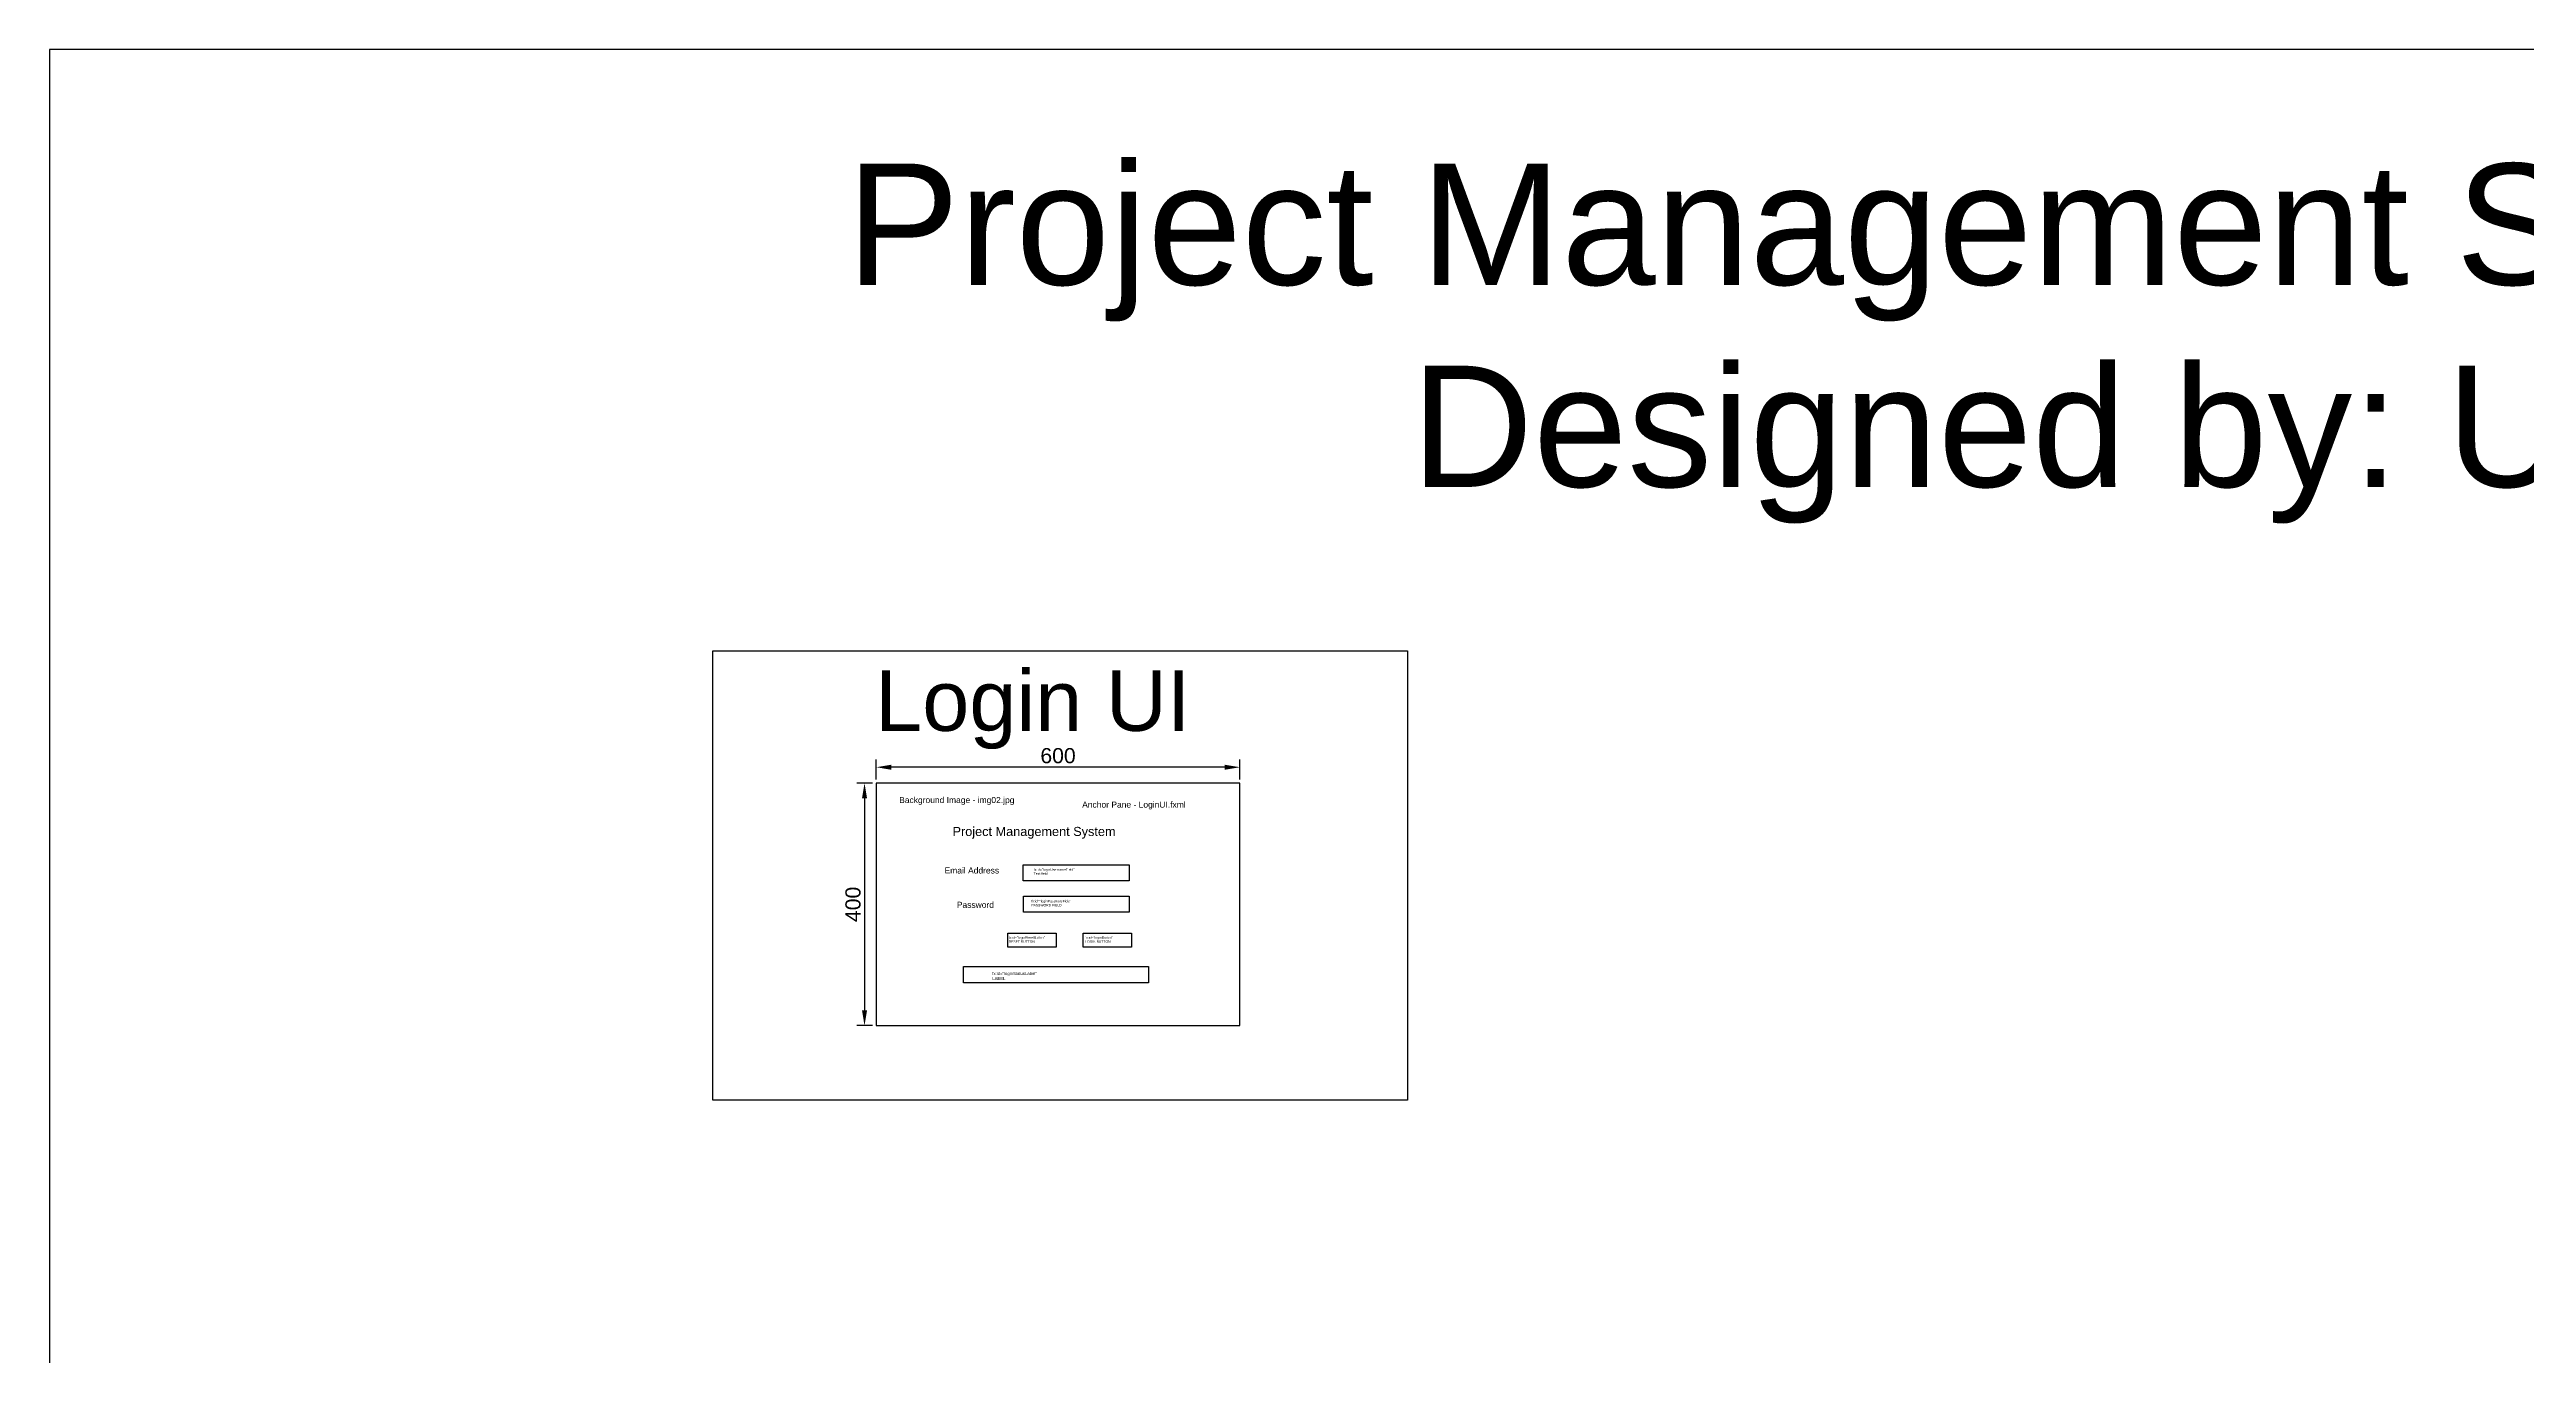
# Model space of a CAD drawing. Header units: millimetres. Extents: x 328 to 8502, y 24 to 4332.
# Drawn here: x 328 to 4415, y 2178 to 4332 of the extents above; entities that cross this region are included whole.
import ezdxf

# ---------------------------------------------------------------- set-up
doc = ezdxf.new("R2010")
doc.units = ezdxf.units.MM
doc.styles.add('Arial_3', font='', dxfattribs={"height": 3})
doc.styles.get("Standard").update_dxf_attribs({"font": ''})
doc.styles.get('Arial_3').set_extended_font_data('Arial')
doc.styles.get('Standard').set_extended_font_data('Arial')
doc.dimstyles.new('Decimal-25', dxfattribs={"dimscale": 10, "dimtxt": 2.5, "dimasz": 2.5, "dimexe": 1.25, "dimexo": 0.625, "dimtad": 1, "dimtxsty": 'Standard', "dimcen": 2.5, "dimadec": 0, "dimazin": 0, "dimtfac": 1, "dimtmove": 0, "dimatfit": 3, "dimfxl": 1, "dimarcsym": 0})

# ---------------------------------------------------------------- blocks, each defined once
blk = doc.blocks.new('*D2')
at = {"color": 0, "lineweight": -2, "transparency": 16777216}
for p, q in [((1692.1, 3128.4), (1692.1, 3161)), ((2267.1, 3148.5), (1717.1, 3148.5)), ((2292.1, 3128.4), (2292.1, 3161))]:
    blk.add_line(p, q, dxfattribs=at)
at = {"color": 0, "transparency": 16777216}
for points in [[(1717.1, 3152.6), (1717.1, 3144.3), (1692.1, 3148.5)], [(2267.1, 3152.6), (2267.1, 3144.3), (2292.1, 3148.5)]]:
    blk.add_solid(points, dxfattribs=at)
at = {"layer": 'Defpoints', "color": 0, "transparency": 16777216}
for p in [(1692.1, 3148.5), (1692.1, 3122.2), (2292.1, 3122.2)]:
    blk.add_point(p, dxfattribs=at)
at = {"color": 0, "transparency": 16777216, "insert": (1992.1, 3167.4), "char_height": 25, "attachment_point": 5}
blk.add_mtext('600', dxfattribs=at)
blk = doc.blocks.new('*D3')
at = {"color": 0, "lineweight": -2, "transparency": 16777216}
for p, q in [((1685.8, 3122.2), (1660.3, 3122.2)), ((1672.8, 3097.2), (1672.8, 2747.2)), ((1685.8, 2722.2), (1660.3, 2722.2))]:
    blk.add_line(p, q, dxfattribs=at)
at = {"color": 0, "transparency": 16777216}
for points in [[(1668.7, 3097.2), (1677, 3097.2), (1672.8, 3122.2)], [(1668.7, 2747.2), (1677, 2747.2), (1672.8, 2722.2)]]:
    blk.add_solid(points, dxfattribs=at)
at = {"layer": 'Defpoints', "color": 0, "transparency": 16777216}
for p in [(1692.1, 3122.2), (1672.8, 2722.2), (1692.1, 2722.2)]:
    blk.add_point(p, dxfattribs=at)
at = {"color": 0, "transparency": 16777216, "insert": (1653.9, 2922.2), "char_height": 25, "attachment_point": 5, "rotation": 90}
blk.add_mtext('400', dxfattribs=at)

msp = doc.modelspace()

# ---------------------------------------------------------------- linework, layer by layer
for points in [[(328.147, 23.738), (8501.699, 23.738), (8501.699, 4332.444), (328.147, 4332.444)], [(1422.713, 3340.642), (2568.805, 3340.642), (2568.805, 2599.056), (1422.713, 2599.056)], [(1692.055, 2722.156), (2292.055, 2722.156), (2292.055, 3122.156), (1692.055, 3122.156)], [(1934.556, 2987.701), (2109.715, 2987.701), (2109.715, 2961.255), (1934.556, 2961.255)], [(1935.255, 2935.668), (2109.284, 2935.668), (2109.284, 2909.614), (1935.255, 2909.614)], [(1909.371, 2874.835), (1988.774, 2874.835), (1988.774, 2851.691), (1909.371, 2851.691)], [(2033.769, 2874.835), (2113.172, 2874.835), (2113.172, 2851.691), (2033.769, 2851.691)], [(1835.923, 2819.951), (2141.625, 2819.951), (2141.625, 2792.839), (1835.923, 2792.839)]]:
    msp.add_lwpolyline(points, close=True)

# ---------------------------------------------------------------- texts
at = {"color": 1, "attachment_point": 1, "style": 'Arial_3'}
for s, width, insert, char_height in [('{\\fArial Unicode MS|b0|i0|c0|p2;Project Management System - - Java Project^J            Designed by: Umair Dada}', 5814.82077, (1642.991, 4144.283), 200), ('{\\fArial Unicode MS|b0|i0|c0|p2;Login UI}', 1394.49432, (1690.367, 3308.449), 100)]:
    msp.add_mtext_dynamic_manual_height_columns(s, width=width, gutter_width=15, heights=[0], dxfattribs=dict(at, insert=insert, char_height=char_height))
at = {"attachment_point": 1, "style": 'Arial_3'}
for s, width, insert, char_height in [('Background Image - img02.jpg', 258.16166, (1729.96, 3099.364), 10), ('{\\fArial Unicode MS|b0|i0|c0|p2;Anchor Pane - LoginUI.fxml}', 236.96725, (2031.94, 3091.857), 10), ('Project Management System', 344.64671, (1817.994, 3050.036), 15), ('Email Address', 120.2264, (1804.868, 2983.186), 10), ('fx:id="loginUsernameField"^JText field', 82.29592, (1951.978, 2981.646), 4), ('Password', 77.59146, (1825.101, 2926.517), 10), ('fx:id="loginPasswordField"^JPASSWORD FIELD', 82.29592, (1948, 2929.571), 4), ('fx:id="loginResetButton"^JRESET BUTTON', 82.29592, (1910.608, 2869.545), 4), ('fx:id="loginButton"^JLOGIN BUTTON', 82.29592, (2036.943, 2869.545), 4), ('fx:id="loginStatusLabel"^JLABEL', 208.43784, (1883.64, 2810.658), 5)]:
    msp.add_mtext_dynamic_manual_height_columns(s, width=width, gutter_width=15, heights=[0], dxfattribs=dict(at, insert=insert, char_height=char_height))

# ---------------------------------------------------------------- dimensions: what is measured, and where the dimension line sits
at = {"color": 0}
dim = msp.add_linear_dim(base=(1692.055, 3148.461), p1=(2292.055, 3122.156), p2=(1692.055, 3122.156), dimstyle='Decimal-25', dxfattribs=at)
dim.commit()
dim.dimension.update_dxf_attribs({"geometry": '*D2', "text_midpoint": (1992.055, 3167.381)})
dim = msp.add_linear_dim(base=(1672.817, 2722.156), p1=(1692.055, 3122.156), p2=(1692.055, 2722.156), angle=90, dimstyle='Decimal-25')
dim.commit()
dim.dimension.update_dxf_attribs({"geometry": '*D3', "text_midpoint": (1653.896, 2922.156)})

doc.saveas('drawing.dxf')
